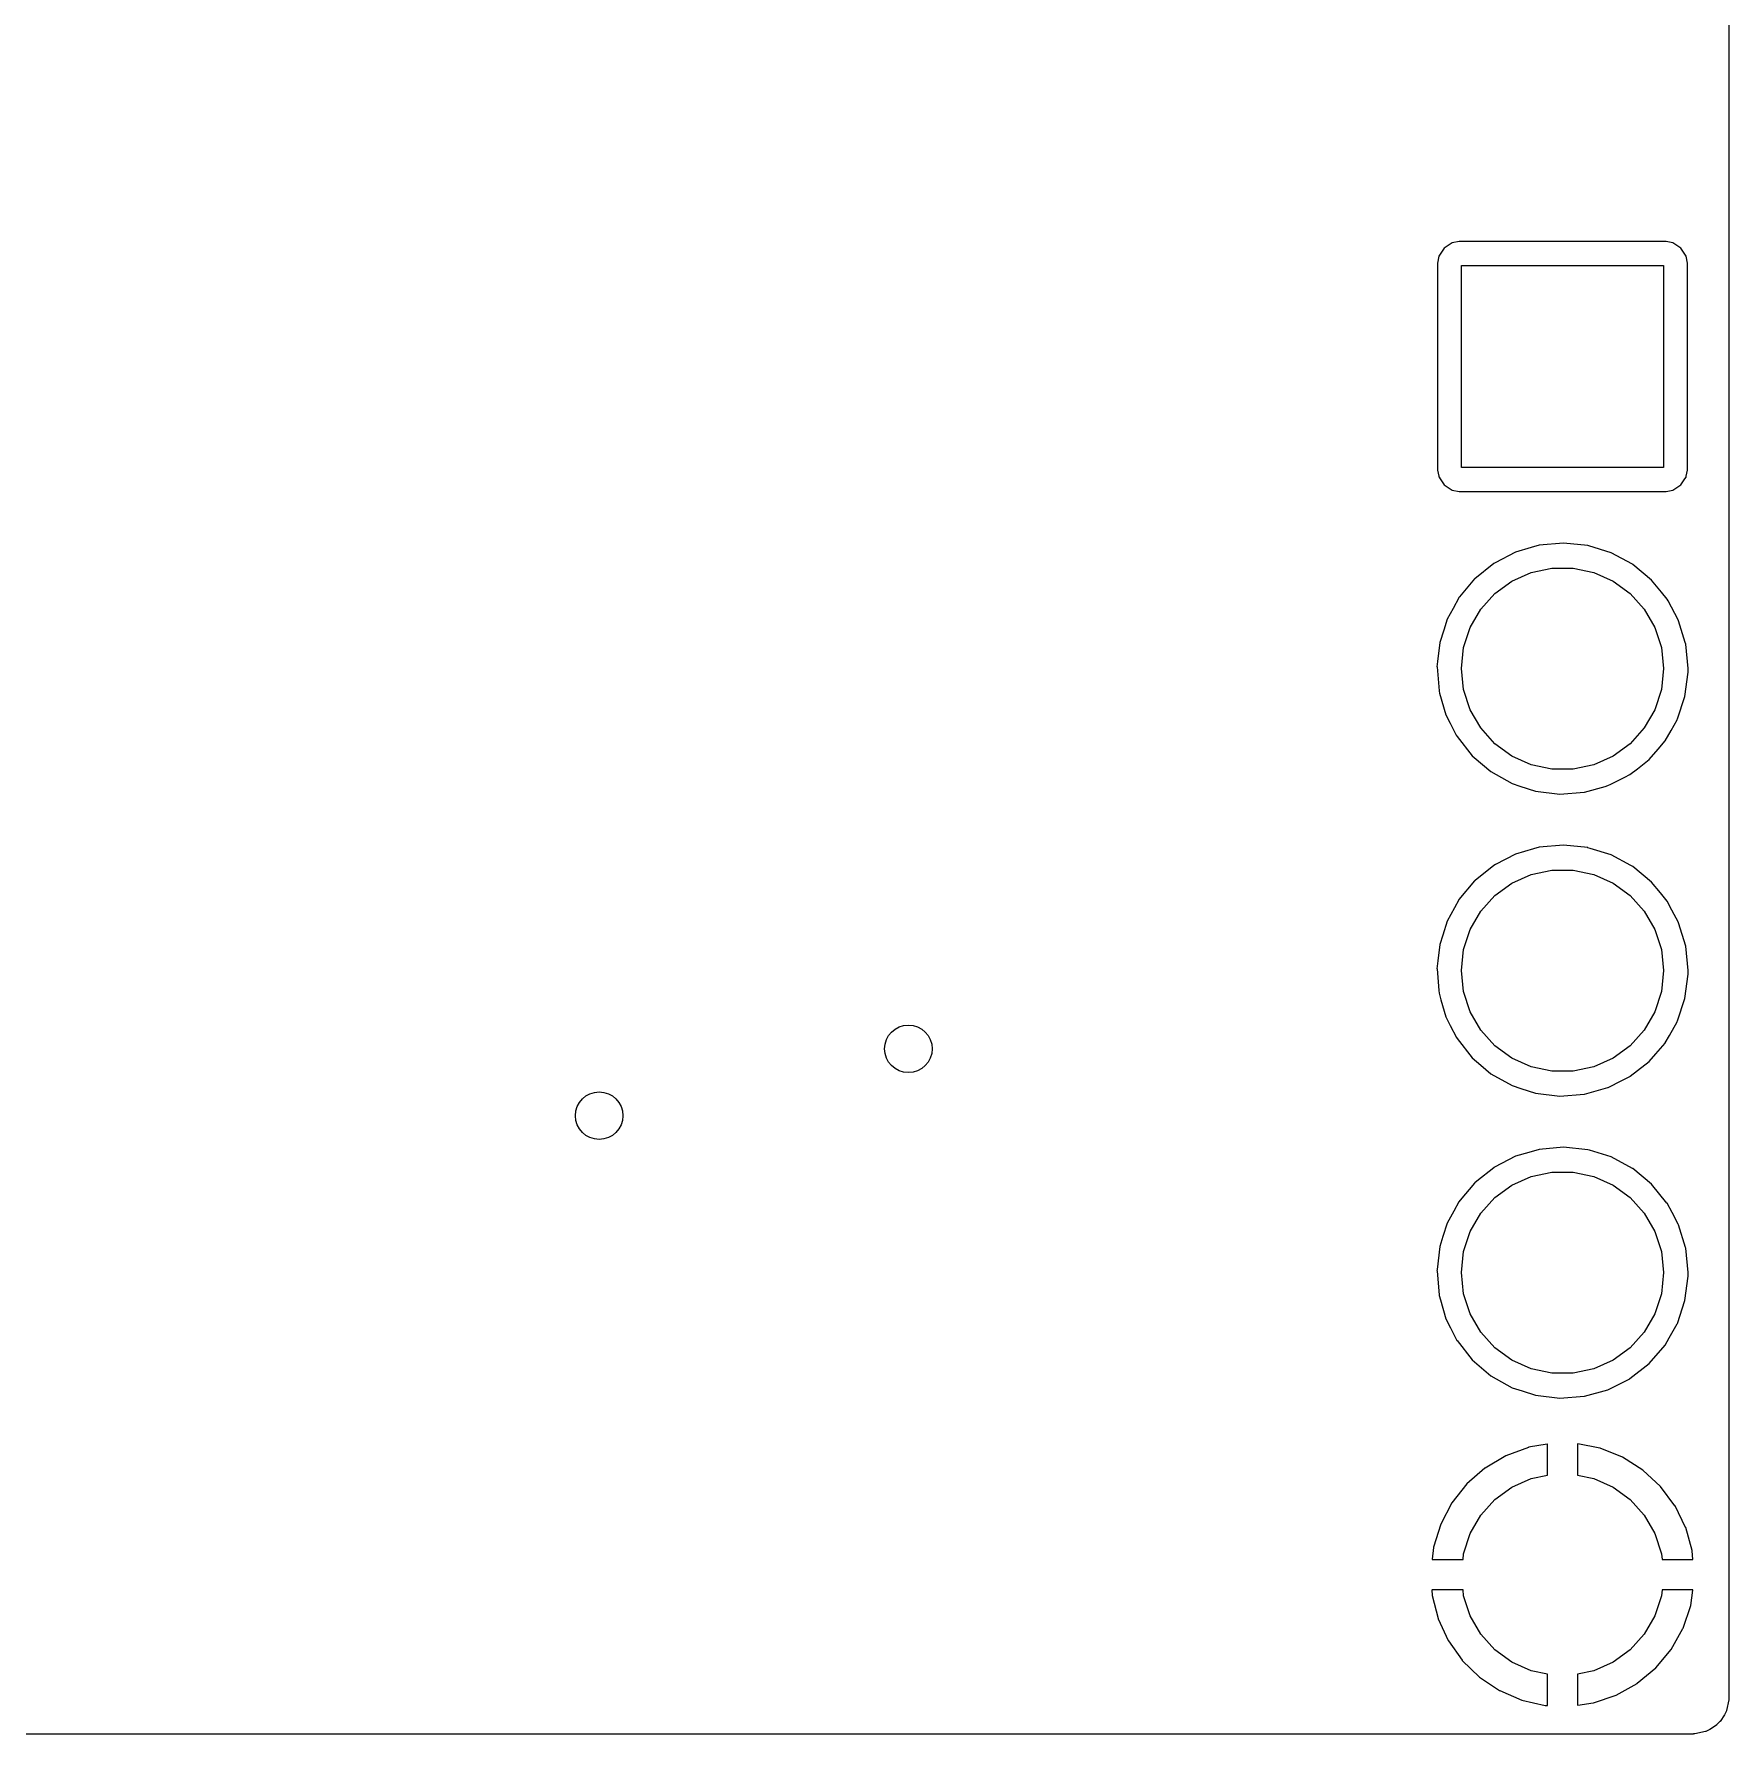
# Model space of a CAD drawing. Extents: x 4.69 to 7.81, y -3.15 to 1.26.
# Drawn here: x 7.246 to 7.807, y -3.147 to -2.584 of the extents above; entities that cross this region are included whole.
import ezdxf

# ---------------------------------------------------------------- set-up
doc = ezdxf.new("R2010")
doc.units = 0
doc.header["$MEASUREMENT"] = 0
doc.layers.add('BLACK', color=7, linetype='CONTINUOUS')

msp = doc.modelspace()

# ---------------------------------------------------------------- linework, layer by layer
at = {"layer": 'BLACK', "linetype": 'CONTINUOUS'}
for p, q in [((7.80707, -0.59983), (7.80707, -3.13519)), ((7.71281, -2.65512), (7.71107, -2.65774)), ((7.71542, -2.65338), (7.71281, -2.65512)), ((7.71547, -2.65337), (7.71542, -2.65338)), ((7.7177, -2.65293), (7.71547, -2.65337)), ((7.71547, -2.65337), (7.71547, -2.65337)), ((7.71773, -2.65292), (7.7177, -2.65293)), ((7.7177, -2.65293), (7.7177, -2.65293)), ((7.78621, -2.65292), (7.71773, -2.65292)), ((7.78623, -2.65293), (7.78621, -2.65292)), ((7.78847, -2.65337), (7.78623, -2.65293)), ((7.78623, -2.65293), (7.78623, -2.65293)), ((7.78851, -2.65338), (7.78847, -2.65337)), ((7.78847, -2.65337), (7.78847, -2.65337)), ((7.79112, -2.65512), (7.78851, -2.65338)), ((7.79287, -2.65774), (7.79112, -2.65512)), ((7.71107, -2.65774), (7.71061, -2.66004)), ((7.71061, -2.66004), (7.71061, -2.72852)), ((7.7185, -2.72774), (7.7185, -2.66082)), ((7.7185, -2.66082), (7.78543, -2.66082)), ((7.78543, -2.66082), (7.78543, -2.72774)), ((7.79333, -2.66004), (7.79287, -2.65774)), ((7.79333, -2.72852), (7.79333, -2.66004)), ((7.71061, -2.72852), (7.71061, -2.72854)), ((7.71061, -2.72854), (7.71102, -2.73059)), ((7.71061, -2.72854), (7.71061, -2.72854)), ((7.78543, -2.72774), (7.7185, -2.72774)), ((7.79292, -2.73059), (7.79332, -2.72854)), ((7.79332, -2.72854), (7.79333, -2.72852)), ((7.79332, -2.72854), (7.79332, -2.72854)), ((7.71102, -2.73059), (7.71107, -2.73082)), ((7.71107, -2.73082), (7.71109, -2.73086)), ((7.71109, -2.73086), (7.7115, -2.73147)), ((7.7115, -2.73147), (7.71281, -2.73344)), ((7.71281, -2.73344), (7.71542, -2.73518)), ((7.71542, -2.73518), (7.71547, -2.73519)), ((7.71547, -2.73519), (7.71547, -2.73519)), ((7.71547, -2.73519), (7.7177, -2.73563)), ((7.78623, -2.73563), (7.78847, -2.73519)), ((7.78847, -2.73519), (7.78851, -2.73518)), ((7.78847, -2.73519), (7.78847, -2.73519)), ((7.78851, -2.73518), (7.79112, -2.73344)), ((7.79112, -2.73344), (7.79244, -2.73147)), ((7.79244, -2.73147), (7.79284, -2.73086)), ((7.79284, -2.73086), (7.79287, -2.73082)), ((7.79287, -2.73082), (7.79292, -2.73059)), ((7.7177, -2.73563), (7.7177, -2.73563)), ((7.7177, -2.73563), (7.71773, -2.73564)), ((7.71773, -2.73564), (7.78621, -2.73564)), ((7.78621, -2.73564), (7.78623, -2.73563)), ((7.78623, -2.73563), (7.78623, -2.73563)), ((7.73638, -2.75576), (7.72964, -2.75928)), ((7.7364, -2.75575), (7.73638, -2.75576)), ((7.73638, -2.75576), (7.73638, -2.75576)), ((7.73642, -2.75574), (7.7364, -2.75575)), ((7.7416, -2.75422), (7.73642, -2.75574)), ((7.73642, -2.75574), (7.73642, -2.75574)), ((7.74418, -2.75346), (7.7416, -2.75422)), ((7.75226, -2.75272), (7.74418, -2.75346)), ((7.76032, -2.75357), (7.75226, -2.75272)), ((7.76035, -2.75358), (7.76032, -2.75357)), ((7.7607, -2.75369), (7.76035, -2.75358)), ((7.76035, -2.75358), (7.76035, -2.75358)), ((7.76807, -2.75597), (7.7607, -2.75369)), ((7.76809, -2.75598), (7.76807, -2.75597)), ((7.77508, -2.75976), (7.76809, -2.75598)), ((7.76809, -2.75598), (7.76809, -2.75598)), ((7.7292, -2.75952), (7.72291, -2.76457)), ((7.72921, -2.75951), (7.7292, -2.75952)), ((7.7292, -2.75952), (7.7292, -2.75952)), ((7.72964, -2.75928), (7.72921, -2.75951)), ((7.73524, -2.7653), (7.74163, -2.76245)), ((7.74163, -2.76245), (7.74847, -2.761)), ((7.74847, -2.761), (7.75547, -2.761)), ((7.75547, -2.761), (7.76231, -2.76245)), ((7.76231, -2.76245), (7.7687, -2.7653)), ((7.77521, -2.75983), (7.77508, -2.75976)), ((7.78146, -2.765), (7.77521, -2.75983)), ((7.72288, -2.7646), (7.71788, -2.77056)), ((7.72289, -2.76459), (7.72288, -2.7646)), ((7.72288, -2.7646), (7.72288, -2.7646)), ((7.72291, -2.76457), (7.72289, -2.76459)), ((7.72958, -2.76941), (7.73524, -2.7653)), ((7.7687, -2.7653), (7.77436, -2.76941)), ((7.78147, -2.76501), (7.78146, -2.765)), ((7.78472, -2.769), (7.78147, -2.76501)), ((7.78147, -2.76501), (7.78147, -2.76501)), ((7.78658, -2.77128), (7.78472, -2.769)), ((7.71572, -2.77435), (7.71377, -2.77791)), ((7.71767, -2.77082), (7.71572, -2.77435)), ((7.71768, -2.7708), (7.71767, -2.77082)), ((7.71767, -2.77082), (7.71767, -2.77082)), ((7.71788, -2.77056), (7.71768, -2.7708)), ((7.7214, -2.78067), (7.7249, -2.77461)), ((7.7249, -2.77461), (7.72958, -2.76941)), ((7.77436, -2.76941), (7.77904, -2.77461)), ((7.77904, -2.77461), (7.78254, -2.78067)), ((7.7869, -2.77188), (7.78658, -2.77128)), ((7.79024, -2.77816), (7.7869, -2.77188)), ((7.71376, -2.77793), (7.71263, -2.78151)), ((7.71377, -2.77791), (7.71376, -2.77793)), ((7.71376, -2.77793), (7.71376, -2.77793)), ((7.79039, -2.77844), (7.79024, -2.77816)), ((7.7904, -2.77846), (7.79039, -2.77844)), ((7.79257, -2.78566), (7.7904, -2.77846)), ((7.7904, -2.77846), (7.7904, -2.77846)), ((7.71132, -2.78566), (7.71061, -2.79198)), ((7.71263, -2.78151), (7.71132, -2.78564)), ((7.71132, -2.78564), (7.71132, -2.78566)), ((7.71132, -2.78566), (7.71132, -2.78566)), ((7.71924, -2.78732), (7.7214, -2.78067)), ((7.78254, -2.78067), (7.7847, -2.78732)), ((7.79274, -2.78621), (7.79257, -2.78566)), ((7.7185, -2.79428), (7.71924, -2.78732)), ((7.7847, -2.78732), (7.78543, -2.79428)), ((7.79353, -2.79428), (7.79274, -2.78621)), ((7.71061, -2.79198), (7.71041, -2.7937)), ((7.71041, -2.7937), (7.71042, -2.79372)), ((7.71042, -2.79372), (7.71108, -2.80163)), ((7.71924, -2.80124), (7.7185, -2.79428)), ((7.78543, -2.79428), (7.7847, -2.80124)), ((7.79249, -2.80349), (7.79351, -2.79544)), ((7.79351, -2.79544), (7.79353, -2.79428)), ((7.71108, -2.80163), (7.71109, -2.80178)), ((7.71109, -2.80178), (7.7111, -2.8018)), ((7.7111, -2.8018), (7.7111, -2.8018)), ((7.7111, -2.8018), (7.71129, -2.80247)), ((7.71129, -2.80247), (7.71333, -2.80958)), ((7.7214, -2.80789), (7.71924, -2.80124)), ((7.7847, -2.80124), (7.78254, -2.80789)), ((7.7249, -2.81395), (7.7214, -2.80789)), ((7.78254, -2.80789), (7.77904, -2.81395)), ((7.79004, -2.81087), (7.79249, -2.80351)), ((7.79249, -2.80351), (7.79249, -2.80349)), ((7.79249, -2.80351), (7.79249, -2.80351)), ((7.71333, -2.80958), (7.71473, -2.81231)), ((7.71473, -2.81231), (7.71678, -2.8163)), ((7.72958, -2.81915), (7.7249, -2.81395)), ((7.77904, -2.81395), (7.77436, -2.81915)), ((7.78789, -2.81478), (7.78992, -2.8112)), ((7.78992, -2.8112), (7.78993, -2.81118)), ((7.78992, -2.8112), (7.78992, -2.8112)), ((7.78993, -2.81118), (7.79004, -2.81087)), ((7.71678, -2.8163), (7.71704, -2.81679)), ((7.71704, -2.81679), (7.72207, -2.82315)), ((7.73524, -2.82326), (7.72958, -2.81915)), ((7.77436, -2.81915), (7.7687, -2.82326)), ((7.78361, -2.82092), (7.78591, -2.81825)), ((7.78591, -2.81825), (7.78593, -2.81824)), ((7.78591, -2.81825), (7.78591, -2.81825)), ((7.78593, -2.81824), (7.78789, -2.81478)), ((7.72207, -2.82315), (7.72209, -2.82316)), ((7.72209, -2.82316), (7.72209, -2.82316)), ((7.72209, -2.82316), (7.72275, -2.82372)), ((7.72275, -2.82372), (7.72825, -2.82841)), ((7.74163, -2.82611), (7.73524, -2.82326)), ((7.7687, -2.82326), (7.76231, -2.82611)), ((7.77673, -2.82742), (7.78063, -2.82438)), ((7.78063, -2.82438), (7.78361, -2.82092)), ((7.72825, -2.82841), (7.73533, -2.83236)), ((7.74847, -2.82756), (7.74163, -2.82611)), ((7.75547, -2.82756), (7.74847, -2.82756)), ((7.76231, -2.82611), (7.75547, -2.82756)), ((7.76791, -2.83256), (7.77261, -2.83019)), ((7.77261, -2.83019), (7.77424, -2.82937)), ((7.77424, -2.82937), (7.77426, -2.82935)), ((7.77426, -2.82935), (7.77673, -2.82742)), ((7.73533, -2.83236), (7.73535, -2.83237)), ((7.73535, -2.83237), (7.73535, -2.83237)), ((7.73535, -2.83237), (7.73783, -2.83318)), ((7.73783, -2.83318), (7.74304, -2.83487)), ((7.74304, -2.83487), (7.7511, -2.83583)), ((7.7511, -2.83583), (7.75112, -2.83583)), ((7.75112, -2.83583), (7.75916, -2.83521)), ((7.75112, -2.83583), (7.75112, -2.83583)), ((7.75916, -2.83521), (7.75916, -2.83521)), ((7.75916, -2.83521), (7.75919, -2.83521)), ((7.75919, -2.83521), (7.76608, -2.83328)), ((7.76608, -2.83328), (7.76698, -2.83303)), ((7.76698, -2.83303), (7.767, -2.83303)), ((7.767, -2.83303), (7.76791, -2.83256)), ((7.74418, -2.85346), (7.74241, -2.85398)), ((7.75226, -2.85272), (7.74418, -2.85346)), ((7.76032, -2.85357), (7.75226, -2.85272)), ((7.76035, -2.85358), (7.76032, -2.85357)), ((7.72981, -2.85919), (7.72921, -2.85951)), ((7.73638, -2.85576), (7.72981, -2.85919)), ((7.7364, -2.85575), (7.73638, -2.85576)), ((7.73638, -2.85576), (7.73638, -2.85576)), ((7.73642, -2.85574), (7.7364, -2.85575)), ((7.74241, -2.85398), (7.73642, -2.85574)), ((7.73642, -2.85574), (7.73642, -2.85574)), ((7.76113, -2.85382), (7.76035, -2.85358)), ((7.76035, -2.85358), (7.76035, -2.85358)), ((7.76807, -2.85597), (7.76113, -2.85382)), ((7.76809, -2.85598), (7.76807, -2.85597)), ((7.77459, -2.8595), (7.76809, -2.85598)), ((7.76809, -2.85598), (7.76809, -2.85598)), ((7.72288, -2.8646), (7.71769, -2.87078)), ((7.72289, -2.86459), (7.72288, -2.8646)), ((7.72288, -2.8646), (7.72288, -2.8646)), ((7.72306, -2.86445), (7.72289, -2.86459)), ((7.7292, -2.85952), (7.72306, -2.86445)), ((7.72921, -2.85951), (7.7292, -2.85952)), ((7.7292, -2.85952), (7.7292, -2.85952)), ((7.73524, -2.8653), (7.74163, -2.86245)), ((7.74163, -2.86245), (7.74847, -2.861)), ((7.74847, -2.861), (7.75547, -2.861)), ((7.75547, -2.861), (7.76231, -2.86245)), ((7.76231, -2.86245), (7.7687, -2.8653)), ((7.77521, -2.85983), (7.77459, -2.8595)), ((7.78146, -2.865), (7.77521, -2.85983)), ((7.7249, -2.87461), (7.72958, -2.86941)), ((7.72958, -2.86941), (7.73524, -2.8653)), ((7.7687, -2.8653), (7.77436, -2.86941)), ((7.77436, -2.86941), (7.77904, -2.87461)), ((7.78147, -2.86501), (7.78146, -2.865)), ((7.78435, -2.86854), (7.78147, -2.86501)), ((7.78147, -2.86501), (7.78147, -2.86501)), ((7.78658, -2.87128), (7.78435, -2.86854)), ((7.71623, -2.87344), (7.71377, -2.87791)), ((7.71767, -2.87082), (7.71623, -2.87344)), ((7.71768, -2.8708), (7.71767, -2.87082)), ((7.71767, -2.87082), (7.71767, -2.87082)), ((7.71769, -2.87078), (7.71768, -2.8708)), ((7.7214, -2.88067), (7.7249, -2.87461)), ((7.77904, -2.87461), (7.78254, -2.88067)), ((7.78815, -2.87424), (7.78658, -2.87128)), ((7.79035, -2.87836), (7.78815, -2.87424)), ((7.71376, -2.87793), (7.71229, -2.88257)), ((7.71377, -2.87791), (7.71376, -2.87793)), ((7.71376, -2.87793), (7.71376, -2.87793)), ((7.71924, -2.88732), (7.7214, -2.88067)), ((7.78254, -2.88067), (7.7847, -2.88732)), ((7.79039, -2.87844), (7.79035, -2.87836)), ((7.7904, -2.87846), (7.79039, -2.87844)), ((7.79273, -2.88619), (7.7904, -2.87846)), ((7.7904, -2.87846), (7.7904, -2.87846)), ((7.71132, -2.88566), (7.71071, -2.89104)), ((7.71229, -2.88257), (7.71132, -2.88564)), ((7.71132, -2.88564), (7.71132, -2.88566)), ((7.71132, -2.88566), (7.71132, -2.88566)), ((7.7185, -2.89428), (7.71924, -2.88732)), ((7.7847, -2.88732), (7.78543, -2.89428)), ((7.79274, -2.88621), (7.79273, -2.88619)), ((7.79353, -2.89428), (7.79274, -2.88621)), ((7.71071, -2.89104), (7.71041, -2.8937)), ((7.71041, -2.8937), (7.71042, -2.89372)), ((7.71042, -2.89372), (7.71101, -2.90083)), ((7.71924, -2.90124), (7.7185, -2.89428)), ((7.78543, -2.89428), (7.7847, -2.90124)), ((7.79249, -2.90349), (7.79351, -2.89544)), ((7.79351, -2.89544), (7.79353, -2.89428)), ((7.71101, -2.90083), (7.71109, -2.90178)), ((7.71109, -2.90178), (7.7111, -2.9018)), ((7.7111, -2.9018), (7.7111, -2.9018)), ((7.7111, -2.9018), (7.7117, -2.9039)), ((7.7117, -2.9039), (7.71333, -2.90958)), ((7.7214, -2.90789), (7.71924, -2.90124)), ((7.7847, -2.90124), (7.78254, -2.90789)), ((7.79004, -2.91086), (7.79249, -2.90351)), ((7.79249, -2.90351), (7.79249, -2.90349)), ((7.79249, -2.90351), (7.79249, -2.90351)), ((7.71333, -2.90958), (7.71481, -2.91246)), ((7.7249, -2.91395), (7.7214, -2.90789)), ((7.78254, -2.90789), (7.77904, -2.91395)), ((7.71481, -2.91246), (7.71687, -2.91647)), ((7.72958, -2.91915), (7.7249, -2.91395)), ((7.77904, -2.91395), (7.77436, -2.91915)), ((7.78736, -2.91571), (7.78992, -2.9112)), ((7.78992, -2.9112), (7.78993, -2.91118)), ((7.78992, -2.9112), (7.78992, -2.9112)), ((7.78993, -2.91118), (7.79004, -2.91086)), ((7.71687, -2.91647), (7.71704, -2.91679)), ((7.71704, -2.91679), (7.72207, -2.92315)), ((7.73524, -2.92326), (7.72958, -2.91915)), ((7.77436, -2.91915), (7.7687, -2.92326)), ((7.7828, -2.92186), (7.78591, -2.91825)), ((7.78591, -2.91825), (7.78593, -2.91824)), ((7.78591, -2.91825), (7.78591, -2.91825)), ((7.78593, -2.91824), (7.78736, -2.91571)), ((7.72207, -2.92315), (7.72209, -2.92316)), ((7.72209, -2.92316), (7.72209, -2.92316)), ((7.72209, -2.92316), (7.72492, -2.92557)), ((7.72492, -2.92557), (7.72825, -2.92841)), ((7.74163, -2.92611), (7.73524, -2.92326)), ((7.74847, -2.92756), (7.74163, -2.92611)), ((7.76231, -2.92611), (7.75547, -2.92756)), ((7.7687, -2.92326), (7.76231, -2.92611)), ((7.77681, -2.92736), (7.78063, -2.92438)), ((7.78063, -2.92438), (7.7828, -2.92186)), ((7.72825, -2.92841), (7.73533, -2.93236)), ((7.73533, -2.93236), (7.73535, -2.93237)), ((7.75547, -2.92756), (7.74847, -2.92756)), ((7.76706, -2.933), (7.77164, -2.93068)), ((7.77164, -2.93068), (7.77424, -2.92937)), ((7.77424, -2.92937), (7.77438, -2.92926)), ((7.77438, -2.92926), (7.77681, -2.92736)), ((7.73535, -2.93237), (7.73535, -2.93237)), ((7.73535, -2.93237), (7.73814, -2.93328)), ((7.73814, -2.93328), (7.74304, -2.93487)), ((7.74304, -2.93487), (7.7511, -2.93583)), ((7.7511, -2.93583), (7.75112, -2.93583)), ((7.75112, -2.93583), (7.75916, -2.93521)), ((7.75112, -2.93583), (7.75112, -2.93583)), ((7.75916, -2.93521), (7.75916, -2.93521)), ((7.75916, -2.93521), (7.75919, -2.93521)), ((7.75919, -2.93521), (7.767, -2.93303)), ((7.767, -2.93303), (7.76706, -2.933)), ((7.74079, -2.95445), (7.73642, -2.95574)), ((7.74418, -2.95346), (7.74079, -2.95445)), ((7.75226, -2.95272), (7.74418, -2.95346)), ((7.76032, -2.95357), (7.75226, -2.95272)), ((7.76035, -2.95358), (7.76032, -2.95357)), ((7.76084, -2.95373), (7.76035, -2.95358)), ((7.76035, -2.95358), (7.76035, -2.95358)), ((7.76807, -2.95597), (7.76084, -2.95373)), ((7.7292, -2.95952), (7.72358, -2.96404)), ((7.72921, -2.95951), (7.7292, -2.95952)), ((7.7292, -2.95952), (7.7292, -2.95952)), ((7.72946, -2.95938), (7.72921, -2.95951)), ((7.73638, -2.95576), (7.72946, -2.95938)), ((7.7364, -2.95575), (7.73638, -2.95576)), ((7.73638, -2.95576), (7.73638, -2.95576)), ((7.73642, -2.95574), (7.7364, -2.95575)), ((7.73642, -2.95574), (7.73642, -2.95574)), ((7.76809, -2.95598), (7.76807, -2.95597)), ((7.77516, -2.9598), (7.76809, -2.95598)), ((7.76809, -2.95598), (7.76809, -2.95598)), ((7.77521, -2.95983), (7.77516, -2.9598)), ((7.78146, -2.965), (7.77521, -2.95983)), ((7.72288, -2.9646), (7.71808, -2.97032)), ((7.72289, -2.96459), (7.72288, -2.9646)), ((7.72288, -2.9646), (7.72288, -2.9646)), ((7.72358, -2.96404), (7.72289, -2.96459)), ((7.72958, -2.96941), (7.73524, -2.9653)), ((7.73524, -2.9653), (7.74163, -2.96245)), ((7.74163, -2.96245), (7.74847, -2.961)), ((7.74847, -2.961), (7.75547, -2.961)), ((7.75547, -2.961), (7.76231, -2.96245)), ((7.76231, -2.96245), (7.7687, -2.9653)), ((7.7687, -2.9653), (7.77436, -2.96941)), ((7.78147, -2.96501), (7.78146, -2.965)), ((7.78654, -2.97123), (7.78147, -2.96501)), ((7.78147, -2.96501), (7.78147, -2.96501)), ((7.71767, -2.97082), (7.71595, -2.97394)), ((7.71768, -2.9708), (7.71767, -2.97082)), ((7.71767, -2.97082), (7.71767, -2.97082)), ((7.71808, -2.97032), (7.71768, -2.9708)), ((7.7249, -2.97461), (7.72958, -2.96941)), ((7.77436, -2.96941), (7.77904, -2.97461)), ((7.78658, -2.97128), (7.78654, -2.97123)), ((7.78823, -2.97437), (7.78658, -2.97128)), ((7.71595, -2.97394), (7.71377, -2.97791)), ((7.7214, -2.98067), (7.7249, -2.97461)), ((7.77904, -2.97461), (7.78254, -2.98067)), ((7.79025, -2.97818), (7.78823, -2.97437)), ((7.71237, -2.98232), (7.71132, -2.98564)), ((7.71376, -2.97793), (7.71237, -2.98232)), ((7.71377, -2.97791), (7.71376, -2.97793)), ((7.71376, -2.97793), (7.71376, -2.97793)), ((7.71924, -2.98732), (7.7214, -2.98067)), ((7.78254, -2.98067), (7.7847, -2.98732)), ((7.79039, -2.97844), (7.79025, -2.97818)), ((7.7904, -2.97846), (7.79039, -2.97844)), ((7.79265, -2.98593), (7.7904, -2.97846)), ((7.7904, -2.97846), (7.7904, -2.97846)), ((7.71132, -2.98566), (7.71046, -2.99325)), ((7.71132, -2.98564), (7.71132, -2.98566)), ((7.71132, -2.98566), (7.71132, -2.98566)), ((7.7185, -2.99428), (7.71924, -2.98732)), ((7.7847, -2.98732), (7.78543, -2.99428)), ((7.79274, -2.98621), (7.79265, -2.98593)), ((7.79353, -2.99428), (7.79274, -2.98621)), ((7.71046, -2.99325), (7.71041, -2.9937)), ((7.71041, -2.9937), (7.71042, -2.99372)), ((7.71042, -2.99372), (7.71108, -3.00169)), ((7.71924, -3.00124), (7.7185, -2.99428)), ((7.78543, -2.99428), (7.7847, -3.00124)), ((7.79352, -2.99468), (7.79353, -2.99428)), ((7.79249, -3.00349), (7.79351, -2.99544)), ((7.79351, -2.99544), (7.79352, -2.9951)), ((7.79352, -2.9951), (7.79352, -2.99468)), ((7.71108, -3.00169), (7.71109, -3.00178)), ((7.71109, -3.00178), (7.7111, -3.0018)), ((7.7111, -3.0018), (7.7111, -3.0018)), ((7.7111, -3.0018), (7.71152, -3.00326)), ((7.71152, -3.00326), (7.71333, -3.00958)), ((7.7214, -3.00789), (7.71924, -3.00124)), ((7.7847, -3.00124), (7.78254, -3.00789)), ((7.78997, -3.01106), (7.79249, -3.00351)), ((7.79249, -3.00351), (7.79249, -3.00349)), ((7.79249, -3.00351), (7.79249, -3.00351)), ((7.71333, -3.00958), (7.71484, -3.01252)), ((7.7249, -3.01395), (7.7214, -3.00789)), ((7.78254, -3.00789), (7.77904, -3.01395)), ((7.78993, -3.01118), (7.78997, -3.01106)), ((7.71484, -3.01252), (7.71702, -3.01676)), ((7.71702, -3.01676), (7.71704, -3.01679)), ((7.71704, -3.01679), (7.72207, -3.02315)), ((7.72958, -3.01915), (7.7249, -3.01395)), ((7.77904, -3.01395), (7.77436, -3.01915)), ((7.78593, -3.01824), (7.78726, -3.01589)), ((7.78726, -3.01589), (7.78992, -3.0112)), ((7.78992, -3.0112), (7.78993, -3.01118)), ((7.78992, -3.0112), (7.78992, -3.0112)), ((7.73524, -3.02326), (7.72958, -3.01915)), ((7.77436, -3.01915), (7.7687, -3.02326)), ((7.78063, -3.02438), (7.78593, -3.01824)), ((7.72207, -3.02315), (7.72825, -3.02841)), ((7.74163, -3.02611), (7.73524, -3.02326)), ((7.74847, -3.02756), (7.74163, -3.02611)), ((7.75547, -3.02756), (7.74847, -3.02756)), ((7.76231, -3.02611), (7.75547, -3.02756)), ((7.7687, -3.02326), (7.76231, -3.02611)), ((7.77424, -3.02937), (7.78063, -3.02438)), ((7.72825, -3.02841), (7.73533, -3.03236)), ((7.73533, -3.03236), (7.73535, -3.03237)), ((7.73535, -3.03237), (7.73535, -3.03237)), ((7.73535, -3.03237), (7.73862, -3.03343)), ((7.73862, -3.03343), (7.74304, -3.03487)), ((7.75919, -3.03521), (7.767, -3.03303)), ((7.767, -3.03303), (7.76831, -3.03236)), ((7.76831, -3.03236), (7.77422, -3.02938)), ((7.77422, -3.02938), (7.77424, -3.02937)), ((7.74304, -3.03487), (7.7511, -3.03583)), ((7.7511, -3.03583), (7.75112, -3.03583)), ((7.75112, -3.03583), (7.75916, -3.03521)), ((7.75112, -3.03583), (7.75112, -3.03583)), ((7.75916, -3.03521), (7.75916, -3.03521)), ((7.75916, -3.03521), (7.75919, -3.03521)), ((7.73316, -3.05489), (7.72633, -3.05896)), ((7.7332, -3.05487), (7.73316, -3.05489)), ((7.74065, -3.05212), (7.7332, -3.05487)), ((7.74069, -3.05211), (7.74065, -3.05212)), ((7.7469, -3.05105), (7.74069, -3.05211)), ((7.74694, -3.05106), (7.7469, -3.05105)), ((7.74697, -3.05113), (7.74694, -3.05106)), ((7.74697, -3.06132), (7.74697, -3.05113)), ((7.75699, -3.05099), (7.75697, -3.05102)), ((7.75697, -3.05102), (7.75697, -3.06132)), ((7.75706, -3.05097), (7.75699, -3.05099)), ((7.76435, -3.05242), (7.75706, -3.05097)), ((7.76439, -3.05243), (7.76435, -3.05242)), ((7.77177, -3.05538), (7.76439, -3.05243)), ((7.7718, -3.0554), (7.77177, -3.05538)), ((7.77852, -3.05964), (7.7718, -3.0554)), ((7.7263, -3.05898), (7.72032, -3.06422)), ((7.72633, -3.05896), (7.7263, -3.05898)), ((7.74163, -3.06245), (7.74697, -3.06132)), ((7.75697, -3.06132), (7.76231, -3.06245)), ((7.77856, -3.05966), (7.77852, -3.05964)), ((7.78439, -3.06506), (7.77856, -3.05966)), ((7.72029, -3.06425), (7.71537, -3.07049)), ((7.72032, -3.06422), (7.72029, -3.06425)), ((7.72958, -3.06941), (7.73524, -3.0653)), ((7.73524, -3.0653), (7.74163, -3.06245)), ((7.76231, -3.06245), (7.7687, -3.0653)), ((7.7687, -3.0653), (7.77436, -3.06941)), ((7.78442, -3.06509), (7.78439, -3.06506)), ((7.78917, -3.07146), (7.78442, -3.06509)), ((7.71535, -3.07053), (7.71165, -3.07756)), ((7.71537, -3.07049), (7.71535, -3.07053)), ((7.7249, -3.07461), (7.72958, -3.06941)), ((7.77436, -3.06941), (7.77904, -3.07461)), ((7.7892, -3.07149), (7.78917, -3.07146)), ((7.79271, -3.07862), (7.7892, -3.07149)), ((7.71163, -3.0776), (7.70928, -3.08518)), ((7.71165, -3.07756), (7.71163, -3.0776)), ((7.7214, -3.08067), (7.7249, -3.07461)), ((7.77904, -3.07461), (7.78254, -3.08067)), ((7.79273, -3.07866), (7.79271, -3.07862)), ((7.79488, -3.08631), (7.79273, -3.07866)), ((7.71924, -3.08732), (7.7214, -3.08067)), ((7.78254, -3.08067), (7.7847, -3.08732)), ((7.70927, -3.08523), (7.7088, -3.08919)), ((7.7088, -3.08919), (7.70882, -3.08926)), ((7.70882, -3.08926), (7.70886, -3.08928)), ((7.70886, -3.08928), (7.71903, -3.08928)), ((7.70928, -3.08518), (7.70927, -3.08523)), ((7.71903, -3.08928), (7.71924, -3.08732)), ((7.7847, -3.08732), (7.78491, -3.08928)), ((7.78491, -3.08928), (7.79507, -3.08928)), ((7.79489, -3.08635), (7.79488, -3.08631)), ((7.79515, -3.08921), (7.79489, -3.08635)), ((7.79507, -3.08928), (7.79513, -3.08925)), ((7.79513, -3.08925), (7.79515, -3.08921)), ((7.70877, -3.0993), (7.70874, -3.09938)), ((7.70874, -3.09938), (7.70885, -3.10109)), ((7.70883, -3.09928), (7.70877, -3.0993)), ((7.71903, -3.09928), (7.70883, -3.09928)), ((7.70885, -3.10109), (7.70886, -3.10113)), ((7.70886, -3.10113), (7.71082, -3.10883)), ((7.71924, -3.10124), (7.71903, -3.09928)), ((7.78491, -3.09928), (7.7847, -3.10124)), ((7.7951, -3.09928), (7.78491, -3.09928)), ((7.79442, -3.10445), (7.79515, -3.09937)), ((7.79514, -3.0993), (7.7951, -3.09928)), ((7.79515, -3.09937), (7.79514, -3.0993)), ((7.7214, -3.10789), (7.71924, -3.10124)), ((7.7847, -3.10124), (7.78254, -3.10789)), ((7.79185, -3.11201), (7.79441, -3.10449)), ((7.79441, -3.10449), (7.79442, -3.10445)), ((7.71082, -3.10883), (7.71083, -3.10887)), ((7.71083, -3.10887), (7.71416, -3.11609)), ((7.7249, -3.11395), (7.7214, -3.10789)), ((7.78254, -3.10789), (7.77904, -3.11395)), ((7.78795, -3.11899), (7.79184, -3.11205)), ((7.79184, -3.11205), (7.79185, -3.11201)), ((7.71416, -3.11609), (7.71418, -3.11612)), ((7.71418, -3.11612), (7.71876, -3.12261)), ((7.72958, -3.11915), (7.7249, -3.11395)), ((7.77904, -3.11395), (7.77436, -3.11915)), ((7.71876, -3.12261), (7.71879, -3.12264)), ((7.71879, -3.12264), (7.72448, -3.12819)), ((7.73524, -3.12326), (7.72958, -3.11915)), ((7.74163, -3.12611), (7.73524, -3.12326)), ((7.7687, -3.12326), (7.76231, -3.12611)), ((7.77436, -3.11915), (7.7687, -3.12326)), ((7.78285, -3.12513), (7.78793, -3.11902)), ((7.78793, -3.11902), (7.78795, -3.11899)), ((7.72448, -3.12819), (7.72452, -3.12821)), ((7.72452, -3.12821), (7.73112, -3.13263)), ((7.74697, -3.12724), (7.74163, -3.12611)), ((7.74697, -3.13749), (7.74697, -3.12724)), ((7.76231, -3.12611), (7.75697, -3.12724)), ((7.75697, -3.12724), (7.75697, -3.13739)), ((7.77671, -3.13024), (7.78282, -3.12516)), ((7.78282, -3.12516), (7.78285, -3.12513)), ((7.73112, -3.13263), (7.73116, -3.13265)), ((7.73116, -3.13265), (7.73846, -3.13579)), ((7.76218, -3.13672), (7.7697, -3.13416)), ((7.7697, -3.13416), (7.76974, -3.13415)), ((7.76974, -3.13415), (7.77667, -3.13026)), ((7.77667, -3.13026), (7.77671, -3.13024)), ((7.73846, -3.13579), (7.7385, -3.1358)), ((7.7385, -3.1358), (7.74625, -3.13755)), ((7.74625, -3.13755), (7.74629, -3.13756)), ((7.74629, -3.13756), (7.74688, -3.13758)), ((7.74688, -3.13758), (7.74694, -3.13756)), ((7.74694, -3.13756), (7.74697, -3.13749)), ((7.75697, -3.13739), (7.757, -3.13745)), ((7.757, -3.13745), (7.75704, -3.13747)), ((7.75704, -3.13747), (7.76214, -3.13673)), ((7.76214, -3.13673), (7.76218, -3.13672)), ((7.80625, -3.13934), (7.80559, -3.14063)), ((7.80629, -3.13922), (7.80625, -3.13934)), ((7.80699, -3.13572), (7.80629, -3.13922)), ((7.80706, -3.13526), (7.80699, -3.1357)), ((7.80699, -3.1357), (7.80699, -3.13572)), ((7.80707, -3.13519), (7.80706, -3.13526)), ((7.79927, -3.14624), (7.79577, -3.14694)), ((7.79939, -3.1462), (7.79927, -3.14624)), ((7.80068, -3.14554), (7.79939, -3.1462)), ((7.80073, -3.14551), (7.80068, -3.14554)), ((7.80289, -3.14407), (7.80073, -3.14551)), ((7.80296, -3.14401), (7.80289, -3.14407)), ((7.80406, -3.14291), (7.80296, -3.14401)), ((7.80412, -3.14284), (7.80406, -3.14291)), ((7.80557, -3.14068), (7.80412, -3.14284)), ((7.80559, -3.14063), (7.80557, -3.14068)), ((7.79524, -3.14702), (5.74413, -3.14702)), ((7.79531, -3.14701), (7.79524, -3.14702)), ((7.79575, -3.14694), (7.79531, -3.14701)), ((7.79577, -3.14694), (7.79575, -3.14694))]:
    msp.add_line(p, q, dxfattribs=at)
at = {"layer": 'BLACK'}
for centre in [(7.53543, -2.92017), (7.43307, -2.94231)]:
    msp.add_circle(centre, 0.00787, dxfattribs=at)

doc.saveas('drawing.dxf')
